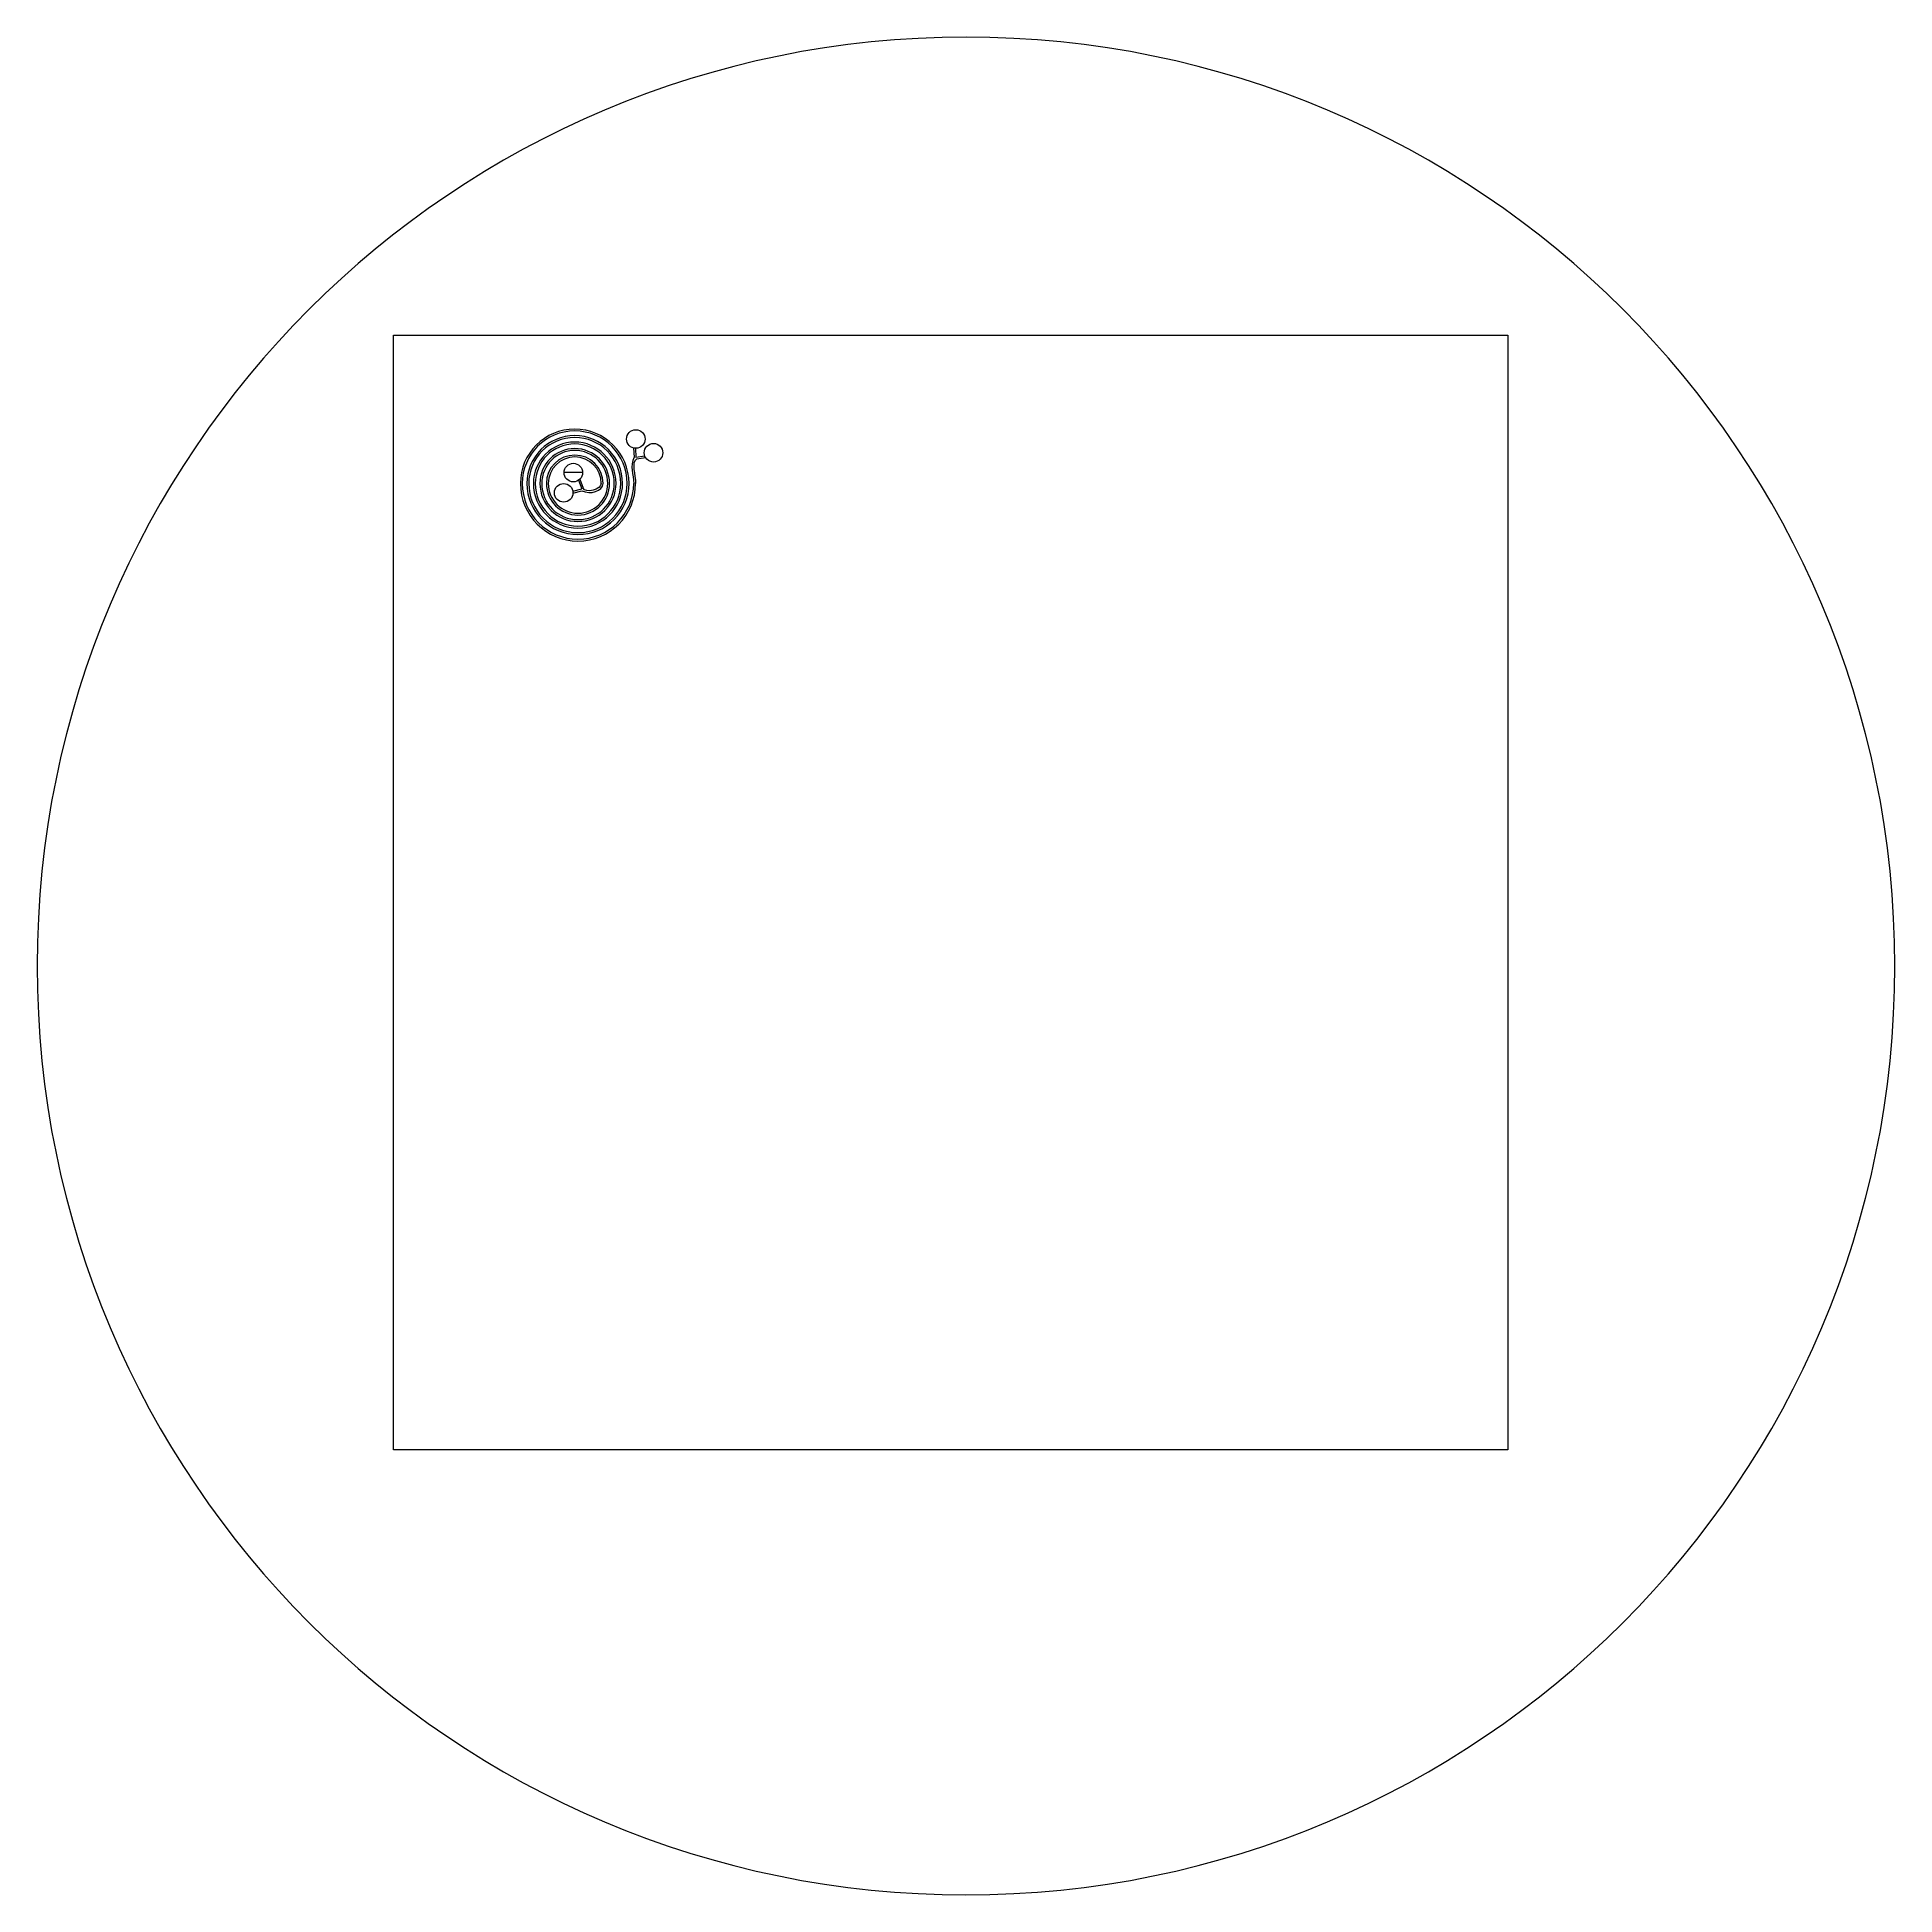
# Model space of a CAD drawing. Header units: inches. Extents: x -50000 to 50000, y -50000 to 50000.
import ezdxf

# ---------------------------------------------------------------- set-up
doc = ezdxf.new("R2010")
doc.units = ezdxf.units.IN
doc.header["$MEASUREMENT"] = 0
doc.layers.add('Layer1', color=1, linetype='Continuous')
doc.styles.get("Standard").update_dxf_attribs({"font": 'arial.ttf'})
doc.dimstyles.new('ISO-25', dxfattribs={"dimtxt": 2.5, "dimasz": 2.5, "dimexe": 1.25, "dimexo": 0.625, "dimtad": 1, "dimtxsty": 'Standard', "dimcen": 2.5, "dimadec": 0, "dimazin": 0, "dimtfac": 1, "dimtmove": 0, "dimatfit": 3, "dimfxl": 1, "dimarcsym": 0})

# ---------------------------------------------------------------- blocks, each defined once
blk = doc.blocks.new('*D4')
at = {"layer": 'Defpoints', "color": 0}
for p in [(-21657, 26560), (-21638, 26560), (-20638, 26560)]:
    blk.add_point(p, dxfattribs=at)
at = {"layer": 'Layer1', "color": 0, "lineweight": -2, "transparency": 16777216}
for p, q in [((-21639, 26560), (-21659, 26560)), ((-20639, 26560), (-21659, 26560)), ((-21657, 26562), (-21657, 26568)), ((-21657, 26557), (-21657, 26555))]:
    blk.add_line(p, q, dxfattribs=at)
at = {"layer": 'Layer1', "color": 0, "transparency": 16777216}
for points in [[(-21658, 26562), (-21657, 26562), (-21657, 26560)], [(-21658, 26557), (-21657, 26557), (-21657, 26560)]]:
    blk.add_solid(points, dxfattribs=at)
at = {"layer": 'Layer1', "color": 0, "transparency": 16777216, "insert": (-21659, 26566), "char_height": 2.5, "attachment_point": 5, "rotation": 90}
blk.add_mtext('0', dxfattribs=at)

msp = doc.modelspace()

# ---------------------------------------------------------------- linework, layer by layer
msp.add_lwpolyline([(-30825.741, 33953.523), (29174.259, 33953.523), (29174.259, -26046.477), (-30825.741, -26046.477)], close=True)
msp.add_circle((0, 0), 50000)
at = {"layer": 'Layer1'}
for p, q in [((-17892.472, 27881.596), (-17866.645, 27388.853)), ((-17798.758, 27867.81), (-17772.666, 27368.527)), ((-17279.834, 27437.77), (-17772.666, 27368.527)), ((-17233.699, 27351.917), (-17743.944, 27280.721)), ((-20853.339, 26149.995), (-20681.477, 25682.938)), ((-20779.178, 26213.236), (-20601.727, 25729.574)), ((-21163.96, 25551.889), (-20681.477, 25682.938)), ((-21157.624, 25457.379), (-20681.477, 25586.787))]:
    msp.add_line(p, q, dxfattribs=at)
for centre in [(-17774.418, 28367.325), (-16818.933, 27629.513), (-21138.182, 26559.945), (-21657.331, 25470.082)]:
    msp.add_circle(centre, 500, dxfattribs=at)
for centre, radius, start, end in [((-21061.999, 25976.814), 2925, 0, 180), ((-21061.999, 25976.814), 2825, 0, 180), ((-21061.999, 25976.814), 2575, 0, 180), ((-21061.999, 25976.814), 2475, 0, 180), ((-21061.999, 25976.814), 2225, 0, 180), ((-21061.999, 25976.814), 2125, 0, 180), ((-21061.999, 25976.814), 1875, 0, 180), ((-21061.999, 25976.814), 1775, 0, 180), ((-21061.999, 25976.814), 1525, 0, 180), ((-21061.999, 25976.814), 1425, 0, 180), ((-20886.999, 25976.814), 3100, 180, 0), ((-20886.999, 25976.814), 3000, 180, 0), ((-20886.999, 25976.814), 2750, 180, 0), ((-20886.999, 25976.814), 2650, 180, 0), ((-20886.999, 25976.814), 2400, 180, 0), ((-20886.999, 25976.814), 2300, 180, 0), ((-20886.999, 25976.814), 2050, 180, 0), ((-20886.999, 25976.814), 1950, 180, 0), ((-20886.999, 25976.814), 1700, 180, 0), ((-20886.999, 25976.814), 1600, 180, 0)]:
    msp.add_arc(centre, radius, start, end, dxfattribs=at)
for points in [[(-17866.645, 27388.853), (-18118.004, 26918.77), (-17886.999, 26447.542), (-17886.999, 25976.814)], [(-17743.944, 27280.721), (-18033.077, 27127.813), (-17786.999, 26411.686), (-17786.999, 25976.814)], [(-20681.477, 25586.787), (-20220.137, 25342.676), (-19536.999, 25573.776), (-19536.999, 25976.814)], [(-19636.999, 25976.814), (-19636.999, 25644.845), (-20487.384, 25417.919), (-20601.727, 25729.574)]]:
    msp.add_open_spline(points, degree=3, dxfattribs=at)

# ---------------------------------------------------------------- dimensions: what is measured, and where the dimension line sits
dim = msp.add_linear_dim(base=(-21657.331287007, 26559.944808258), p1=(-21638.181635267, 26559.944808258), p2=(-20638.181635267, 26559.944808258), angle=90, dimstyle='ISO-25', dxfattribs=at)
dim.commit()
dim.dimension.update_dxf_attribs({"geometry": '*D4', "text_midpoint": (-21659.223340213, 26566.388362146)})

doc.saveas('drawing.dxf')
